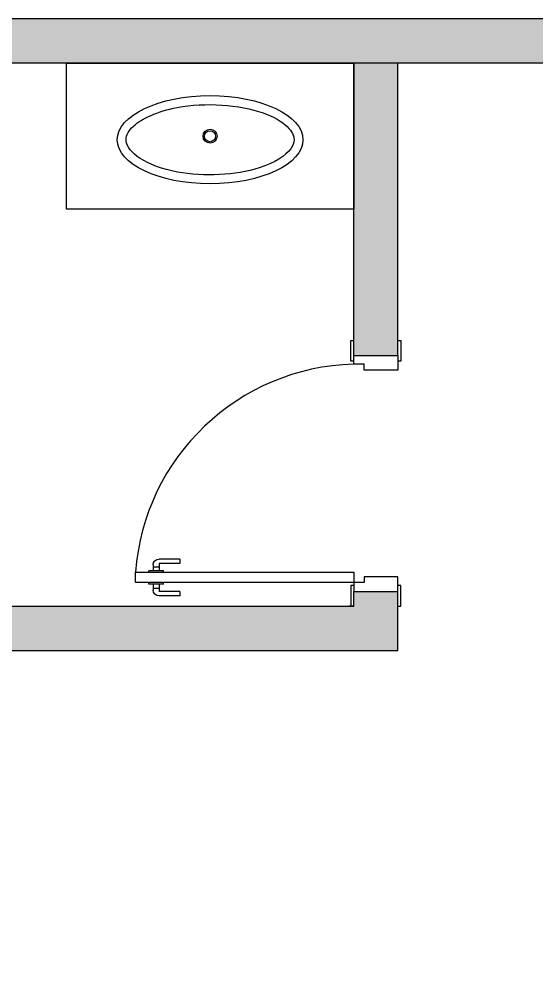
# Model space of a CAD drawing. Header units: millimetres. Extents: x 28.1 to 47.5, y 29.2 to 36.9.
# Drawn here: x 41.758 to 43.512, y 33.267 to 36.463 of the extents above; entities that cross this region are included whole.
import ezdxf

# ---------------------------------------------------------------- set-up
doc = ezdxf.new("R2010")
doc.units = ezdxf.units.MM
for name, color, linetype in [('ALVENARIA', 4, 'Continuous'), ('CAIXILHOS', 1, 'Continuous'), ('MOBILIÁRIO', 8, 'Continuous'), ('PROJEÇÃO', 8, 'Continuous')]:
    doc.layers.add(name, color=color, linetype=linetype)

# ---------------------------------------------------------------- blocks, each defined once
blk = doc.blocks.new('macaneta')
for p, q in [((-0.0425, -0.06), (-0.0225, -0.06)), ((-0.0361, -0.06), (-0.0361, -0.08)), ((-0.0175, -0.045), (-0.0225, -0.045)), ((-0.0225, -0.095), (-0.0225, -0.045)), ((0.0225, -0.045), (0.0175, -0.045)), ((0.0225, -0.095), (0.0225, -0.045)), ((0.0225, -0.06), (0.0425, -0.06)), ((0.0361, -0.06), (0.0361, -0.08)), ((-0.0625, -0.15), (-0.0625, -0.08)), ((-0.0475, -0.15), (-0.0475, -0.08)), ((-0.0475, -0.08), (-0.0225, -0.08)), ((-0.0175, -0.095), (-0.0225, -0.095)), ((0.0225, -0.095), (0.0175, -0.095)), ((0.0225, -0.08), (0.0475, -0.08)), ((0.0475, -0.15), (0.0475, -0.08)), ((0.0625, -0.15), (0.0625, -0.08)), ((-0.0625, -0.15), (-0.0475, -0.15)), ((0.0475, -0.15), (0.0625, -0.15))]:
    blk.add_line(p, q)
for centre, start, end in [((-0.0425, -0.08), 90, 180), ((0.0425, -0.08), 0, 90)]:
    blk.add_arc(centre, 0.02, start, end)
blk = doc.blocks.new('*U20')
blk.add_lwpolyline([(0.065, 0.2), (0.03, 0.2), (0.03, 0.94), (0.065, 0.94)], close=True)
for points in [[(0.02, 0.2), (0.02, 0.21), (-0.05, 0.21), (-0.05, 0.2)], [(0, 0.05), (0.05, 0.05), (0.05, 0.165), (0.03, 0.165), (0.03, 0.2), (0, 0.2)], [(0.8, 0.05), (0.75, 0.05), (0.75, 0.165), (0.77, 0.165), (0.77, 0.2), (0.8, 0.2)], [(0.78, 0.2), (0.78, 0.21), (0.85, 0.21), (0.85, 0.2)], [(-0.05, 0.05), (-0.05, 0.04), (0.02, 0.04), (0.02, 0.05)], [(0.85, 0.05), (0.85, 0.04), (0.78, 0.04), (0.78, 0.05)]]:
    blk.add_lwpolyline(points)
at = {"ltscale": 0.5}
blk.add_arc((0.0086, 0.1805), 0.7616, 1.4685, 85.7564, dxfattribs=at)
at = {"xscale": -1}
blk.add_blockref('macaneta', (0.0475, 0.94), dxfattribs=at)

msp = doc.modelspace()

# ---------------------------------------------------------------- hatches: boundary and pattern name
at = {"layer": 'ALVENARIA'}
h = msp.add_hatch(color=256, dxfattribs=at)
h.dxf.hatch_style = 1
h.paths.add_polyline_path([(47.5334, 36.4628), (40.0034, 36.4628), (40.0034, 35.0728), (40.1534, 35.0728), (40.1534, 36.3128), (47.3834, 36.3128), (47.3834, 35.3828, -0.414214), (46.4634, 34.4628), (46.3134, 34.4628), (46.3134, 34.3128), (46.4634, 34.3128, 0.414214), (47.5334, 35.3828)])
h.paths.add_polyline_path([(43.0434, 34.5228), (42.8934, 34.5228), (42.8934, 34.4728), (42.8784, 34.4728), (40.0034, 34.4728), (40.0034, 34.3228), (40.0034, 30.2078), (47.5334, 30.2078), (47.5334, 30.3578), (40.1534, 30.3578), (40.1534, 34.3228), (43.0434, 34.3228)])
h.paths.add_polyline_path([(43.0434, 36.3128), (42.8934, 36.3128), (42.8934, 35.8178), (42.8934, 35.3228), (43.0434, 35.3228)], flags=17)
h.paths.add_polyline_path([(46.2332, 34.4378), (46.4404, 34.4378), (46.4404, 34.5878), (46.2332, 34.5878)], flags=25)

# ---------------------------------------------------------------- linework, layer by layer
msp.add_line((42.8934, 34.4728), (42.8784, 34.4728))
for p, q in [((47.5334, 36.4628), (40.0034, 36.4628)), ((47.3834, 36.3128), (40.1534, 36.3128)), ((42.8934, 35.3228), (42.8934, 36.3128)), ((43.0434, 35.3228), (43.0434, 36.3128)), ((42.8934, 35.3228), (43.0434, 35.3228)), ((42.8934, 34.4728), (42.8934, 34.5228)), ((42.8934, 34.5228), (43.0434, 34.5228)), ((43.0434, 34.3228), (43.0434, 34.5228)), ((40.0034, 34.4728), (42.8934, 34.4728)), ((40.1534, 34.3228), (43.0434, 34.3228))]:
    msp.add_line(p, q, dxfattribs=at)
at = {"layer": 'MOBILIÁRIO'}
msp.add_lwpolyline([(41.9192, 36.3128), (42.8934, 36.3128), (42.8934, 35.8178), (41.9192, 35.8178)], close=True, dxfattribs=at)
at = {"layer": 'PROJEÇÃO'}
for radius in [0.0237, 0.0187]:
    msp.add_circle((42.4063, 36.0653), radius, dxfattribs=at)
msp.add_ellipse((42.4063, 36.0533), major_axis=(0.3149, 0), ratio=0.474423, dxfattribs=at)
msp.add_open_spline([(42.6912, 36.0533), (42.6912, 36.0665), (42.6849, 36.0815), (42.6502, 36.1146), (42.6221, 36.1313), (42.5066, 36.1728), (42.3895, 36.1805), (42.2286, 36.1498), (42.1743, 36.1251), (42.1249, 36.0794), (42.1192, 36.0625), (42.1249, 36.0299), (42.1392, 36.0091), (42.1996, 35.9703), (42.2443, 35.9536), (42.3851, 35.9271), (42.4939, 35.9328), (42.6253, 35.9746), (42.6635, 35.9999), (42.688, 36.0338), (42.6912, 36.0438), (42.6912, 36.0533)], degree=3, knots=[0, 0, 0, 0, 0.461035, 0.461035, 0.92207, 0.92207, 1.953109, 1.953109, 2.667965, 2.667965, 3.22334, 3.22334, 3.778716, 3.778716, 4.334091, 4.334091, 5.303462, 5.303462, 5.952033, 5.952033, 6.283185, 6.283185, 6.283185, 6.283185], dxfattribs=at)

# ---------------------------------------------------------------- block references
at = {"layer": 'CAIXILHOS', "rotation": 90}
msp.add_blockref('*U20', (43.0934, 34.5228), dxfattribs=at)

doc.saveas('drawing.dxf')
